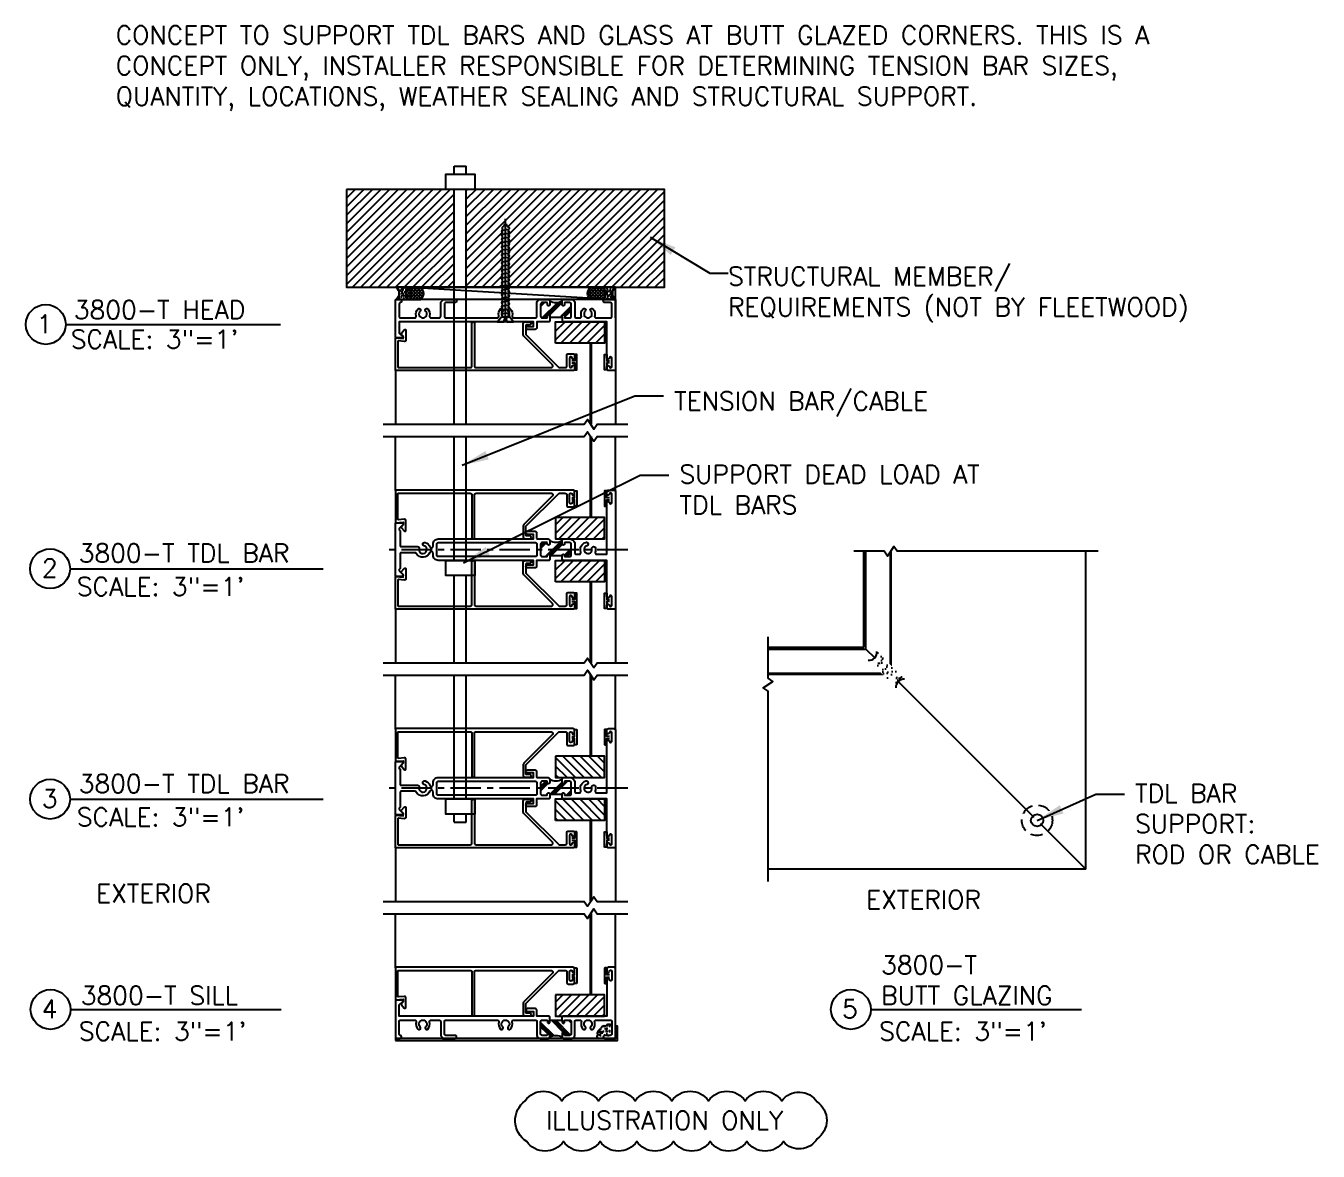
# Model space of a CAD drawing. Header units: inches. Extents: x 982 to 1341, y -372 to 75.
# Drawn here: x 1156.8 to 1183.23, y -158.44 to -135.44 of the extents above; entities that cross this region are included whole.
import ezdxf

# ---------------------------------------------------------------- set-up
doc = ezdxf.new("R2010")
doc.units = ezdxf.units.IN
doc.header["$MEASUREMENT"] = 0
doc.linetypes.add('CENTER', pattern=[2, 1.25, -0.25, 0.25, -0.25])
doc.linetypes.add('HIDDEN', pattern=[0.375, 0.25, -0.125])
for name, color, linetype in [('0 @ 4', 7, 'Continuous'), ('3800-FRAME', 1, 'Continuous'), ('BREAK', 6, 'Continuous'), ('BULB-VINYL SEAL', 200, 'Continuous'), ('CENTERLINE', 2, 'CENTER'), ('DTLBUBBLE', 6, 'Continuous'), ('FASTENER', 5, 'Continuous'), ('FRAME', 1, 'Continuous'), ('GLASS', 7, 'Continuous'), ('SEALANT', 1, 'Continuous'), ('SETTING BLOCK', 4, 'Continuous'), ('SHIM', 1, 'Continuous'), ('SILL PAN', 7, 'Continuous'), ('SILL-PAN', 7, 'Continuous'), ('TEXT', 7, 'Continuous')]:
    doc.layers.add(name, color=color, linetype=linetype)
doc.styles.get("Standard").update_dxf_attribs({"font": 'romans.shx'})
doc.dimstyles.new('1X1', dxfattribs={"dimtxt": 0.09, "dimasz": 0.0625, "dimexe": 0.09375, "dimexo": 0.09375, "dimgap": 0.032, "dimtad": 1, "dimdec": 4, "dimzin": 11, "dimdsep": 46, "dimlunit": 5, "dimtxsty": 'Standard', "dimblk1": 'ARCHTICK', "dimblk2": 'ARCHTICK', "dimsah": 1, "dimcen": 0.09, "dimdle": 0.09375, "dimadec": 0, "dimazin": 0, "dimtfac": 1, "dimtdec": 4, "dimtofl": 0, "dimtmove": 0, "dimatfit": 3, "dimldrblk": 'ARROW', "dimfxl": 0, "dimfrac": 2, "dimtolj": 1, "dimtzin": 0, "dimarcsym": 0})
pattern_1 = [(45, (-0.0875, -1.2185), (-0.088388, 0.088388), [])]

# ---------------------------------------------------------------- blocks, each defined once
blk = doc.blocks.new('3806 MULLION')
h = blk.add_hatch()
h.set_pattern_fill('PLAST', color=256, angle=45, style=0)
h.paths.add_polyline_path([(-0.906, 0.113, 0.414214), (-0.937, 0.144), (-1.033, 0.144, 0.414214), (-1.043, 0.134), (-1.043, 0.118, -0.414214), (-1.068, 0.094, -0.414214), (-1.093, 0.118), (-1.093, 0.188, -0.275826), (-1.344, 0.188), (-1.344, 0.118, -0.414214), (-1.369, 0.094, -0.414214), (-1.394, 0.118), (-1.394, 0.134, 0.414214), (-1.404, 0.144), (-1.5, 0.144, 0.414214), (-1.531, 0.113), (-1.531, -0.113, 0.414214), (-1.5, -0.143), (-1.404, -0.143, 0.414214), (-1.394, -0.133), (-1.394, -0.118, -0.414214), (-1.369, -0.094, -0.414214), (-1.344, -0.118), (-1.093, -0.118, -0.414214), (-1.068, -0.094, -0.414214), (-1.043, -0.118), (-1.043, -0.133, 0.414214), (-1.033, -0.143), (-0.937, -0.143, 0.414214), (-0.906, -0.113)])
blk.add_line((-1.344, -0.118), (-1.093, -0.118))
for points in [[(-1.093, -0.133), (-1.093, -0.118, -0.414214), (-1.068, -0.094, -0.414214), (-1.043, -0.118), (-1.043, -0.133, 0.414214), (-1.033, -0.143), (-0.937, -0.143, 0.414214), (-0.906, -0.113), (-0.906, 0.113, 0.414214), (-0.937, 0.144), (-1.033, 0.144, 0.414214), (-1.043, 0.134), (-1.043, 0.118, -0.414214), (-1.068, 0.094, -0.414214), (-1.093, 0.118), (-1.093, 0.188, -0.414214), (-1.062, 0.219), (-0.937, 0.219, -0.414214), (-0.831, 0.113), (-0.831, -0.062, 0.414214), (-0.8, -0.094), (-0.738, -0.094, 0.517938), (-0.709, -0.052, -0.42659), (-0.608, 0.149, -0.510157), (-0.56, 0.113), (-0.56, 0.112, -0.323599), (-0.586, 0.077, 2.284894), (-0.483, 0.018, -0.323599), (-0.466, 0.058), (-0.465, 0.058, -0.510157), (-0.41, 0.035, -0.142368), (-0.415, -0.052, 0.517938), (-0.386, -0.094), (-0.175, -0.094), (-0.175, 0.91), (-0.175, 0.961, -0.414214), (-0.15, 0.986, -0.399638), (-0.125, 0.962, 0.399638), (-0.1, 0.939), (-0.1, 0.939, 0.414214), (-0.075, 0.964), (-0.075, 1.134, 0.414214), (-0.1, 1.159), (-0.1, 1.159, 0.399638), (-0.125, 1.135, -0.399638), (-0.15, 1.111), (-0.15, 1.111, -0.414214), (-0.175, 1.136), (-0.175, 1.188, -0.414214), (-0.144, 1.219), (-0.031, 1.219, -0.414214), (0, 1.188), (0, 0), (0, -1.188, -0.414214), (-0.031, -1.219), (-0.144, -1.219, -0.414214), (-0.175, -1.188), (-0.175, -1.136, -0.414214), (-0.15, -1.111), (-0.15, -1.111, -0.399638), (-0.125, -1.135, 0.399638), (-0.1, -1.159), (-0.1, -1.159, 0.414214), (-0.075, -1.133), (-0.075, -0.964, 0.414214), (-0.1, -0.938), (-0.1, -0.938, 0.399638), (-0.125, -0.962, -0.399638), (-0.15, -0.986, -0.414214), (-0.175, -0.961), (-0.175, -0.909), (-0.175, -0.219), (-1.078, -0.219), (-1.093, -0.203)], [(-1.344, -0.133), (-1.344, -0.203), (-1.359, -0.219), (-1.612, -0.219), (-1.612, -0.344, -0.414214), (-1.643, -0.374), (-1.799, -0.374, -0.414214), (-1.83, -0.344, -0.414214), (-1.799, -0.312), (-1.674, -0.312), (-1.674, -0.219), (-3.625, -0.219, -0.414214), (-3.731, -0.113), (-3.731, -0.068, 0.414214), (-3.762, -0.037), (-3.764, -0.037, 0.308174), (-3.793, -0.057, -0.627979), (-4.073, -0.078, 0.267949), (-4.1, -0.062), (-4.39, -0.062, 0.414214), (-4.4, -0.072), (-4.4, -0.37, -0.237131), (-4.413, -0.395, 0.457629), (-4.416, -0.441), (-4.346, -0.511, -0.668179), (-4.36, -0.546), (-4.49, -0.546, -0.414214), (-4.5, -0.535), (-4.5, 0), (-4.5, 0.536, -0.414214), (-4.49, 0.546), (-4.36, 0.546, -0.668179), (-4.346, 0.511), (-4.416, 0.441, 0.457629), (-4.413, 0.395, -0.237131), (-4.4, 0.37), (-4.4, 0.073, 0.414214), (-4.39, 0.063), (-4.045, 0.063, -0.500407), (-4.016, 0.023, 2.386509), (-3.914, 0.077, -0.326072), (-3.94, 0.113, -0.502305), (-3.892, 0.149, -0.227368), (-3.793, 0.057, 0.308174), (-3.764, 0.038), (-3.762, 0.038, 0.414214), (-3.731, 0.069), (-3.731, 0.113, -0.414214), (-3.625, 0.219), (-1.674, 0.219), (-1.674, 0.313), (-1.799, 0.313, -0.414214), (-1.83, 0.344, -0.414214), (-1.799, 0.375), (-1.643, 0.375, -0.414214), (-1.612, 0.344), (-1.612, 0.228, 0.414214), (-1.602, 0.219), (-1.375, 0.219, -0.414214), (-1.344, 0.188), (-1.344, 0.118, -0.414214), (-1.369, 0.094, -0.414214), (-1.394, 0.118), (-1.394, 0.134, 0.414214), (-1.404, 0.144), (-1.5, 0.144, 0.414214), (-1.531, 0.113), (-1.531, -0.113, 0.414214), (-1.5, -0.143), (-1.404, -0.143, 0.414214), (-1.394, -0.133), (-1.394, -0.118, -0.414214), (-1.369, -0.094, -0.414214), (-1.344, -0.118)], [(-3.625, -0.143, -0.414214), (-3.656, -0.113), (-3.656, 0.113, -0.414214), (-3.625, 0.144), (-1.637, 0.144, -0.414214), (-1.606, 0.113), (-1.606, -0.113, -0.414214), (-1.637, -0.143)]]:
    blk.add_lwpolyline(points, format="xyb", close=True)
blk.add_arc((-1.219, 0.398), 0.245, 239.1595, 300.8405)
blk = doc.blocks.new('*U45')
at = {"layer": 'FRAME', "xscale": -1, "rotation": 180}
blk.add_blockref('3806 MULLION', (0, 0), dxfattribs=at)
blk = doc.blocks.new('3804 916 GLASS STOP')
blk.add_lwpolyline([(0.91, 0, -0.414214), (0.882, 0.028, -0.414214), (0.91, 0.056), (0.982, 0.056, 0.414214), (0.992, 0.066), (0.992, 0.257), (0.328, 0.921, 0.198912), (0.306, 0.93), (0.187, 0.93, 0.414214), (0.156, 0.899), (0.156, 0.682, -0.414214), (0.125, 0.651), (0.031, 0.651, -0.414214), (0, 0.682), (0, 0.735, -0.414214), (0.025, 0.76, -0.399638), (0.05, 0.737, 0.400364), (0.075, 0.713, 0.414214), (0.1, 0.738), (0.1, 0.908, 0.414214), (0.075, 0.933), (0.075, 0.933, 0.399638), (0.05, 0.909, -0.399638), (0.025, 0.885, -0.414214), (0, 0.91), (0, 0.964, -0.414214), (0.031, 0.995), (3.652, 0.995, -0.414214), (3.662, 0.985), (3.662, 0.337, -0.440011), (3.651, 0.327), (3.502, 0.34), (3.502, 0.287), (3.536, 0.253, -0.395486), (3.537, 0.226), (3.481, 0.162, -0.691708), (3.446, 0.175), (3.446, 0.367, -0.440011), (3.48, 0.398), (3.601, 0.388, 0.440011), (3.612, 0.398), (3.612, 0.92, 0.414214), (3.602, 0.93), (2.131, 0.93, 0.414214), (2.1, 0.899), (2.1, 0.028, -0.414214), (2.072, 0), (2.072, 0, -0.414214), (2.044, 0.028), (2.044, 0.899, 0.414214), (2.013, 0.93), (0.473, 0.93, 0.668179), (0.451, 0.877), (1.039, 0.289, -0.198912), (1.048, 0.267), (1.048, 0.031, -0.414214), (1.017, 0)], format="xyb", close=True)
blk = doc.blocks.new('*U53')
at = {"layer": 'SETTING BLOCK'}
h = blk.add_hatch(dxfattribs=at)
h.set_pattern_fill('ANSI31', color=256, style=0)
h.set_pattern_definition(pattern_1)
h.paths.add_polyline_path([(-1.225, 0.656), (-1.225, 0.219), (-0.225, 0.219), (-0.225, 0.656)])
h = blk.add_hatch(dxfattribs=at)
h.set_pattern_fill('ANSI31', color=256, style=0)
h.set_pattern_definition(pattern_1)
h.paths.add_polyline_path([(-1.225, -0.656), (-1.225, -0.219), (-0.225, -0.219), (-0.225, -0.656)])
at = {"layer": '3800-FRAME'}
for points in [[(-4.5, 1.209), (-4.5, 2.314)], [(0, 1.188), (0, 2.314)], [(-4.5, -1.209), (-4.5, -2.314)], [(0, -1.188), (0, -2.314)]]:
    blk.add_lwpolyline(points, dxfattribs=at)
at = {"layer": 'BREAK'}
for points in [[(-4.75, 2.314), (-0.637, 2.314), (-0.572, 2.412), (-0.441, 2.216), (-0.376, 2.314), (0.25, 2.314)], [(-4.75, -2.314), (-0.637, -2.314), (-0.572, -2.412), (-0.441, -2.216), (-0.376, -2.314), (0.25, -2.314)]]:
    blk.add_lwpolyline(points, dxfattribs=at)
at = {"layer": 'BULB-VINYL SEAL', "linetype": 'Continuous'}
for points in [[(-0.893, 1.061), (-0.838, 1.061), (-0.838, 1.194, -0.414214), (-0.828, 1.204), (-0.798, 1.204, -0.414214), (-0.788, 1.194), (-0.788, 0.899, -0.414214), (-0.798, 0.889), (-0.828, 0.889, -0.414214), (-0.838, 0.899), (-0.838, 1.018), (-0.893, 1.018)], [(-0.12, 1.061), (-0.175, 1.061), (-0.175, 1.194, 0.414214), (-0.185, 1.204), (-0.215, 1.204, 0.414214), (-0.225, 1.194), (-0.225, 0.899, 0.414214), (-0.215, 0.889), (-0.185, 0.889, 0.414214), (-0.175, 0.899), (-0.175, 1.018), (-0.12, 1.018)], [(-0.893, -1.061), (-0.838, -1.061), (-0.838, -1.194, 0.414214), (-0.828, -1.204), (-0.798, -1.204, 0.414214), (-0.788, -1.194), (-0.788, -0.899, 0.414214), (-0.798, -0.889), (-0.828, -0.889, 0.414214), (-0.838, -0.899), (-0.838, -1.018), (-0.893, -1.018)], [(-0.12, -1.061), (-0.175, -1.061), (-0.175, -1.194, -0.414214), (-0.185, -1.204), (-0.215, -1.204, -0.414214), (-0.225, -1.194), (-0.225, -0.899, -0.414214), (-0.215, -0.889), (-0.185, -0.889, -0.414214), (-0.175, -0.899), (-0.175, -1.018), (-0.12, -1.018)]]:
    blk.add_lwpolyline(points, format="xyb", dxfattribs=at)
at = {"layer": 'GLASS'}
for points in [[(-0.225, 2.314, 0, 0, 0), (-0.225, 0.656, 0, 0, 0), (-0.506, 0.656, 0.06, 0.06, 0), (-0.506, 2.314, 0.06, 0.06, 0), (-0.506, 0.656, 0, 0, 0), (-0.788, 0.656, 0, 0, 0), (-0.788, 2.314, 0, 0, 0)], [(-0.225, -2.314, 0, 0, 0), (-0.225, -0.656, 0, 0, 0), (-0.506, -0.656, 0.06, 0.06, 0), (-0.506, -2.314, 0.06, 0.06, 0), (-0.506, -0.656, 0, 0, 0), (-0.788, -0.656, 0, 0, 0), (-0.788, -2.314, 0, 0, 0)]]:
    blk.add_lwpolyline(points, format="xyseb", dxfattribs=at)
at = {"layer": 'SETTING BLOCK'}
for points in [[(-1.225, 0.656), (-1.225, 0.219), (-0.225, 0.219), (-0.225, 0.656)], [(-1.225, -0.656), (-1.225, -0.219), (-0.225, -0.219), (-0.225, -0.656)]]:
    blk.add_lwpolyline(points, close=True, dxfattribs=at)
blk.add_blockref('*U45', (0, 0))
at = {"layer": 'FRAME', "xscale": -1}
blk.add_blockref('3804 916 GLASS STOP', (-0.838, 0.224), dxfattribs=at)
at = {"layer": 'FRAME', "rotation": 180}
blk.add_blockref('3804 916 GLASS STOP', (-0.838, -0.224), dxfattribs=at)
blk = doc.blocks.new('3805_BLOCK_FRAME')
h = blk.add_hatch()
h.set_pattern_fill('PLAST', angle=45, style=0)
h.paths.add_polyline_path([(-0.819, 1.361, 0.414214), (-0.85, 1.392), (-0.946, 1.392, 0.414214), (-0.956, 1.382), (-0.956, 1.351, -0.414214), (-0.98, 1.326, -0.414214), (-1.005, 1.351), (-1.005, 1.423, -0.235384), (-1.256, 1.423), (-1.256, 1.351, -0.414214), (-1.282, 1.326, -0.414214), (-1.306, 1.351), (-1.306, 1.382, 0.414214), (-1.316, 1.392), (-1.413, 1.392, 0.414214), (-1.444, 1.361), (-1.444, 1.111, 0.414214), (-1.413, 1.08), (-1.316, 1.08, 0.414214), (-1.306, 1.09), (-1.306, 1.121, -0.414214), (-1.282, 1.146, -0.414214), (-1.256, 1.121), (-1.256, 1.09), (-1.005, 1.09), (-1.005, 1.121, -0.414214), (-0.98, 1.146, -0.414214), (-0.956, 1.121), (-0.956, 1.09, 0.414214), (-0.946, 1.08), (-0.85, 1.08, 0.414214), (-0.819, 1.111)])
at = {"color": 7}
blk.add_line((-1.005, 1.09), (-1.256, 1.09), dxfattribs=at)
blk.add_line((-1.005, 1.09), (-1.005, 1.015))
blk.add_lwpolyline([(-3.452, 1.454), (-3.193, 1.454, -0.414214), (-3.162, 1.423, -0.414214), (-3.193, 1.392), (-3.381, 1.392, 0.414214), (-3.412, 1.361), (-3.412, 1.111, 0.414214), (-3.381, 1.08), (-2.329, 1.08, 0.5024), (-2.299, 1.12, -0.280293), (-2.262, 1.264, -0.498955), (-2.213, 1.256, -0.334263), (-2.219, 1.219, 2.470836), (-2.106, 1.219, -0.334263), (-2.112, 1.256, -0.498955), (-2.063, 1.264, -0.280293), (-2.026, 1.12, 0.5024), (-1.996, 1.08), (-1.549, 1.08, 0.414214), (-1.518, 1.111), (-1.518, 1.392, -0.414214), (-1.456, 1.454), (-1.287, 1.454, -0.414214), (-1.256, 1.423), (-1.256, 1.351, -0.414214), (-1.282, 1.326, -0.414214), (-1.306, 1.351), (-1.306, 1.382, 0.414214), (-1.316, 1.392), (-1.413, 1.392, 0.414214), (-1.444, 1.361), (-1.444, 1.111, 0.414214), (-1.413, 1.08), (-1.316, 1.08, 0.414214), (-1.306, 1.09), (-1.306, 1.121, -0.414214), (-1.282, 1.146, -0.414214), (-1.256, 1.121), (-1.256, 1.09), (-1.256, 1.015), (-1.271, 1), (-1.524, 1), (-1.524, 0.875, -0.414214), (-1.556, 0.844), (-1.711, 0.844, -0.414214), (-1.742, 0.875, -0.414214), (-1.711, 0.906), (-1.586, 0.906), (-1.586, 1), (-4.338, 1), (-4.338, 0.776, 0.198912), (-4.335, 0.769), (-4.255, 0.69, -0.668179), (-4.263, 0.673), (-4.403, 0.673, -0.414214), (-4.412, 0.683), (-4.412, 1.444, -0.414214), (-4.403, 1.454), (-4.319, 1.454, -0.414214), (-4.287, 1.423, -0.358249), (-4.312, 1.393, 0.358249), (-4.338, 1.362), (-4.338, 1.111, 0.414214), (-4.306, 1.08), (-4.017, 1.08, 0.5024), (-3.987, 1.12, -0.280293), (-3.95, 1.264, -0.498955), (-3.901, 1.256), (-3.901, 1.256, -0.334263), (-3.907, 1.219, 2.470836), (-3.794, 1.219, -0.334263), (-3.8, 1.256), (-3.8, 1.256, -0.498955), (-3.751, 1.264, -0.280293), (-3.714, 1.12, 0.5024), (-3.684, 1.08), (-3.518, 1.08, 0.414214), (-3.487, 1.111), (-3.487, 1.399), (-3.452, 1.434)], format="xyb", close=True)
blk.add_lwpolyline([(-1.005, 1.09), (-1.005, 1.121, -0.414214), (-0.98, 1.146, -0.414214), (-0.956, 1.121), (-0.956, 1.09, 0.414214), (-0.946, 1.08), (-0.85, 1.08, 0.414214), (-0.819, 1.111), (-0.819, 1.361, 0.414214), (-0.85, 1.392), (-0.946, 1.392, 0.414214), (-0.956, 1.382), (-0.956, 1.351, -0.414214), (-0.98, 1.326), (-0.98, 1.326, -0.414214), (-1.005, 1.351), (-1.005, 1.423, -0.414214), (-0.975, 1.454), (-0.806, 1.454, -0.414214), (-0.744, 1.392), (-0.744, 1.111, 0.414214), (-0.712, 1.08), (-0.641, 1.08, 0.5024), (-0.611, 1.12, -0.280293), (-0.574, 1.264, -0.498955), (-0.525, 1.256), (-0.525, 1.256, -0.334263), (-0.531, 1.219, 2.470836), (-0.418, 1.219, -0.334263), (-0.424, 1.256, -0.498955), (-0.375, 1.264, -0.280293), (-0.338, 1.12, 0.5024), (-0.308, 1.08), (-0.018, 1.08, 0.414214), (0.013, 1.111), (0.013, 1.361, 0.414214), (-0.018, 1.392), (-0.131, 1.392, -0.414214), (-0.162, 1.423, -0.414214), (-0.131, 1.454), (0.088, 1.454), (0.088, 0.031, -0.414214), (0.056, 0), (-0.056, 0, -0.414214), (-0.087, 0.031), (-0.087, 0.083, -0.414214), (-0.062, 0.107), (-0.062, 0.107, -0.399638), (-0.038, 0.084, 0.399638), (-0.013, 0.06), (-0.013, 0.06, 0.414214), (0.013, 0.085), (0.013, 0.255, 0.414214), (-0.013, 0.28), (-0.013, 0.28, 0.399638), (-0.038, 0.256, -0.399638), (-0.062, 0.232, -0.414214), (-0.087, 0.257), (-0.087, 0.309), (-0.087, 1), (-0.99, 1), (-1.005, 1.015)], format="xyb")
blk.add_arc((-1.131, 1.675), 0.281, 243.5092, 296.4908, dxfattribs=at)
blk = doc.blocks.new('*U47')
blk.add_blockref('3805_BLOCK_FRAME', (0, 0))
blk = doc.blocks.new('Flat_HD_#8x2p00')
for p, q in [((-0.027, 0.043), (-0.166, 0.043)), ((-0.166, 0.043), (-0.082, -0.057)), ((-0.027, 0.043), (-0.027, -0.002)), ((0, 0.06), (0, -2.063)), ((0.166, 0.043), (0.027, 0.043)), ((0.027, 0.043), (0.027, -0.002)), ((0.166, 0.043), (0.082, -0.057)), ((0.082, -0.057), (-0.082, -0.057)), ((0.027, -0.002), (-0.027, -0.002)), ((0.061, -1.831), (-0.061, -1.849))]:
    blk.add_line(p, q)
at = {"linetype": 'Continuous'}
for p, q in [((-0.044, -0.057), (-0.065, -0.06)), ((0.065, -0.122), (-0.065, -0.141)), ((0.065, -0.204), (-0.065, -0.222)), ((-0.061, -0.057), (-0.061, -0.059)), ((-0.061, -0.08), (-0.061, -0.141)), ((-0.061, -0.162), (-0.061, -0.222)), ((-0.061, -0.243), (-0.061, -0.303)), ((0.061, -0.057), (0.061, -0.102)), ((0.061, -0.123), (0.061, -0.183)), ((0.061, -0.204), (0.061, -0.264)), ((0.065, -0.285), (-0.065, -0.304)), ((0.065, -0.366), (-0.065, -0.385)), ((0.065, -0.448), (-0.065, -0.466)), ((-0.061, -0.324), (-0.061, -0.385)), ((-0.061, -0.406), (-0.061, -0.466)), ((-0.061, -0.487), (-0.061, -0.547)), ((0.061, -0.286), (0.061, -0.346)), ((0.061, -0.367), (0.061, -0.427)), ((0.061, -0.448), (0.061, -0.508)), ((0.065, -0.529), (-0.065, -0.548)), ((0.065, -0.61), (-0.065, -0.629)), ((0.065, -0.692), (-0.065, -0.71)), ((0.065, -0.773), (-0.065, -0.792)), ((-0.061, -0.569), (-0.061, -0.629)), ((-0.061, -0.65), (-0.061, -0.71)), ((-0.061, -0.731), (-0.061, -0.791)), ((0.061, -0.53), (0.061, -0.59)), ((0.061, -0.611), (0.061, -0.671)), ((0.061, -0.692), (0.061, -0.752)), ((0.061, -0.774), (0.061, -0.834)), ((0.065, -0.854), (-0.065, -0.873)), ((0.065, -0.936), (-0.065, -0.954)), ((0.065, -1.017), (-0.065, -1.036)), ((-0.061, -0.813), (-0.061, -0.873)), ((-0.061, -0.894), (-0.061, -0.954)), ((-0.061, -0.975), (-0.061, -1.036)), ((-0.061, -1.057), (-0.061, -1.117)), ((0.061, -0.855), (0.061, -0.915)), ((0.061, -0.936), (0.061, -0.996)), ((0.061, -1.018), (0.061, -1.078)), ((0.065, -1.098), (-0.065, -1.117)), ((0.065, -1.18), (-0.065, -1.199)), ((0.065, -1.261), (-0.065, -1.28)), ((-0.061, -1.138), (-0.061, -1.198)), ((-0.061, -1.219), (-0.061, -1.28)), ((-0.061, -1.301), (-0.061, -1.361)), ((0.061, -1.099), (0.061, -1.159)), ((0.061, -1.18), (0.061, -1.24)), ((0.061, -1.262), (0.061, -1.322)), ((0.065, -1.342), (-0.065, -1.361)), ((0.065, -1.424), (-0.065, -1.443)), ((0.065, -1.505), (-0.065, -1.524)), ((-0.061, -1.382), (-0.061, -1.442)), ((-0.061, -1.463), (-0.061, -1.524)), ((-0.061, -1.545), (-0.061, -1.605)), ((0.061, -1.343), (0.061, -1.403)), ((0.061, -1.424), (0.061, -1.484)), ((0.061, -1.506), (0.061, -1.566)), ((0.065, -1.587), (-0.065, -1.605)), ((0.065, -1.668), (-0.065, -1.687)), ((0.065, -1.749), (-0.065, -1.768)), ((-0.061, -1.626), (-0.061, -1.686)), ((-0.061, -1.707), (-0.061, -1.768)), ((-0.061, -1.789), (-0.061, -1.849)), ((0.061, -1.587), (0.061, -1.647)), ((0.061, -1.669), (0.061, -1.728)), ((0.061, -1.75), (0.061, -1.81)), ((0.061, -1.831), (0.061, -1.889)), ((-0.006, -1.957), (0.006, -1.957))]:
    blk.add_line(p, q, dxfattribs=at)
for centre, radius, start, end in [((-0.061, -0.08), 0.0211, 90, 270), ((-0.061, -0.08), 0.0211, 90, 270), ((-0.061, -0.162), 0.0211, 90, 270), ((-0.061, -0.162), 0.0211, 90, 270), ((-0.061, -0.243), 0.0211, 90, 270), ((0.061, -0.102), 0.0211, 270, 90), ((0.061, -0.183), 0.0211, 270, 90), ((0.061, -0.264), 0.0211, 270, 90), ((-0.061, -0.324), 0.0211, 90, 270), ((-0.061, -0.324), 0.0211, 90, 270), ((-0.061, -0.406), 0.0211, 90, 270), ((-0.061, -0.487), 0.0211, 90, 270), ((0.061, -0.346), 0.0211, 270, 90), ((0.061, -0.427), 0.0211, 270, 90), ((0.061, -0.508), 0.0211, 270, 90), ((-0.061, -0.569), 0.0211, 90, 270), ((-0.061, -0.569), 0.0211, 90, 270), ((-0.061, -0.65), 0.0211, 90, 270), ((-0.061, -0.65), 0.0211, 90, 270), ((-0.061, -0.731), 0.0211, 90, 270), ((-0.061, -0.813), 0.0211, 90, 270), ((-0.061, -0.813), 0.0211, 90, 270), ((0.061, -0.59), 0.0211, 270, 90), ((0.061, -0.671), 0.0211, 270, 90), ((0.061, -0.752), 0.0211, 270, 90), ((-0.061, -0.894), 0.0211, 90, 270), ((-0.061, -0.975), 0.0211, 90, 270), ((-0.061, -0.975), 0.0211, 90, 270), ((-0.061, -1.057), 0.0211, 90, 270), ((0.061, -0.834), 0.0211, 270, 90), ((0.061, -0.915), 0.0211, 270, 90), ((0.061, -0.996), 0.0211, 270, 90), ((0.061, -1.078), 0.0211, 270, 90), ((-0.061, -1.138), 0.0211, 90, 270), ((-0.061, -1.138), 0.0211, 90, 270), ((-0.061, -1.219), 0.0211, 90, 270), ((-0.061, -1.301), 0.0211, 90, 270), ((-0.061, -1.301), 0.0211, 90, 270), ((0.061, -1.159), 0.0211, 270, 90), ((0.061, -1.24), 0.0211, 270, 90), ((0.061, -1.322), 0.0211, 270, 90), ((-0.061, -1.382), 0.0211, 90, 270), ((-0.061, -1.463), 0.0211, 90, 270), ((-0.061, -1.463), 0.0211, 90, 270), ((-0.061, -1.545), 0.0211, 90, 270), ((0.061, -1.403), 0.0211, 270, 90), ((0.061, -1.484), 0.0211, 270, 90), ((0.061, -1.566), 0.0211, 270, 90), ((-0.061, -1.626), 0.0211, 90, 270), ((-0.061, -1.626), 0.0211, 90, 270), ((-0.061, -1.707), 0.0211, 90, 270), ((-0.061, -1.789), 0.0211, 90, 270), ((-0.061, -1.789), 0.0211, 90, 270), ((-0.061, -1.87), 0.0211, 90, 276.2091), ((0.061, -1.647), 0.0211, 270, 90), ((0.061, -1.728), 0.0211, 270, 90), ((0.061, -1.81), 0.0211, 270, 90), ((-0.137, -1.996), 0.131, 20.7051, 53.331), ((-0.006, -1.948), 0.00861, 191.7651, 270), ((0.006, -1.948), 0.00861, 270, 348.2349), ((0.137, -1.996), 0.131, 125.4362, 159.2949)]:
    blk.add_arc(centre, radius, start, end, dxfattribs=at)
blk = doc.blocks.new('_ARCHTICK')
at = {"color": 0, "linetype": 'ByBlock', "const_width": 0.15}
blk.add_lwpolyline([(-0.5, -0.5), (0.5, 0.5)], dxfattribs=at)
blk = doc.blocks.new('ARROW')
at = {"color": 0, "linetype": 'ByBlock'}
blk.add_solid([(-2.2, -0.37), (-2.2, 0.37), (0, 0)], dxfattribs=at)
at = {"layer": 'DEFPOINTS', "color": 0, "linetype": 'ByBlock'}
blk.add_point((0, 0), dxfattribs=at)

msp = doc.modelspace()

# ---------------------------------------------------------------- hatches: boundary and pattern name
h = msp.add_hatch()
h.set_pattern_fill('ANSI31', color=256)
h.paths.add_polyline_path([(1169.8579, -138.78116), (1165.80787, -138.78116), (1165.80787, -140.78116), (1166.52855, -140.78116, -0.51528839), (1166.54334, -140.75016), (1166.54699, -140.74963), (1166.54699, -140.71067, -0.9164522), (1166.54334, -140.66881), (1166.54699, -140.66828), (1166.54699, -140.62933, -0.9164522), (1166.54334, -140.58747), (1166.54699, -140.58694), (1166.54699, -140.54798, -0.9164522), (1166.54334, -140.50612), (1166.54699, -140.50559), (1166.54699, -140.46664, -0.9164522), (1166.54334, -140.42478), (1166.54699, -140.42425), (1166.54699, -140.38529, -0.9164522), (1166.54334, -140.34343), (1166.54699, -140.3429), (1166.54699, -140.30395, -0.9164522), (1166.54334, -140.26209), (1166.54699, -140.26156), (1166.54699, -140.2226, -0.9164522), (1166.54334, -140.18074), (1166.54699, -140.18021), (1166.54699, -140.14126, -0.9164522), (1166.54334, -140.0994), (1166.54699, -140.09887), (1166.54699, -140.05991, -0.9164522), (1166.54334, -140.01805), (1166.54699, -140.01752), (1166.54699, -139.97857, -0.9164522), (1166.54334, -139.93671), (1166.54699, -139.93618), (1166.54699, -139.89722, -0.9164522), (1166.54334, -139.85536), (1166.54699, -139.85483), (1166.54699, -139.81587, -0.9164522), (1166.54334, -139.77402), (1166.54699, -139.77349), (1166.54699, -139.73453, -0.9164522), (1166.54334, -139.69267), (1166.54699, -139.69214), (1166.54699, -139.65318, -0.93014333), (1166.54395, -139.61123), (1166.54699, -139.61078), (1166.54699, -139.55253, 0.14882082), (1166.59363, -139.49205, -0.35527225), (1166.60205, -139.4852), (1166.61981, -139.4852, 0.15746945), (1166.66653, -139.55087, -0.91334071), (1166.67483, -139.59205), (1166.66881, -139.59293), (1166.66881, -139.63209, -0.9164522), (1166.67247, -139.67395), (1166.66881, -139.67448), (1166.66881, -139.71344, -0.9164522), (1166.67247, -139.7553), (1166.66881, -139.75583), (1166.66881, -139.79479, -0.9164522), (1166.67247, -139.83664), (1166.66881, -139.83717), (1166.66881, -139.87613, -0.9164522), (1166.67247, -139.91799), (1166.66881, -139.91852), (1166.66881, -139.95748, -0.9164522), (1166.67247, -139.99934), (1166.66881, -139.99987), (1166.66881, -140.03882, -0.9164522), (1166.67247, -140.08068), (1166.66881, -140.08121), (1166.66881, -140.12017, -0.9164522), (1166.67247, -140.16203), (1166.66881, -140.16256), (1166.66881, -140.20151, -0.9164522), (1166.67247, -140.24337), (1166.66881, -140.2439), (1166.66881, -140.28286, -0.9164522), (1166.67247, -140.32472), (1166.66881, -140.32525), (1166.66881, -140.3642, -0.9164522), (1166.67247, -140.40606), (1166.66881, -140.40659), (1166.66881, -140.44555, -0.9164522), (1166.67247, -140.48741), (1166.66881, -140.48794), (1166.66881, -140.52689, -0.9164522), (1166.67247, -140.56875), (1166.66881, -140.56928), (1166.66881, -140.60824, -0.9164522), (1166.67247, -140.6501), (1166.66881, -140.65063), (1166.66881, -140.68958, -0.9164522), (1166.67247, -140.73144), (1166.66881, -140.73197), (1166.66881, -140.77093, -0.26337821), (1166.6869, -140.78116), (1169.8579, -140.78116)])
h.paths.add_polyline_path([(1165.55787, -138.78116), (1165.38599, -138.78116), (1163.3579, -138.78116), (1163.3579, -140.78116), (1165.55787, -140.78116)])
at = {"layer": 'SEALANT'}
h = msp.add_hatch(dxfattribs=at)
h.set_pattern_fill('AR-SAND', color=256, scale=0.05, style=0)
h.set_pattern_definition([(37.5, (1168.770404, -154.682425), (-0.0031497, 0.096341), [0, -0.076, 0, -0.085, 0, -0.08125]), (7.5, (1168.7704, -154.68243), (0.088489, 0.141107), [0, -0.041, 0, -0.0685, 0, -0.02625]), (327.5, (1168.7089, -154.682425), (0.155707, 0.000283), [0, -0.025, 0, -0.09, 0, -0.1175]), (317.5, (1168.7089, -154.68243), (0.150306, 0.043884), [0, -0.0125, 0, -0.059, 0, -0.0675])])
h.paths.add_polyline_path([(1168.55086, -155.95241, 0.52056705), (1168.49493, -156.0642, 0.50829704), (1168.48972, -156.13643), (1168.6389, -156.13643, -0.41421356), (1168.6079, -156.10543, -0.41421356), (1168.6389, -156.07443), (1168.7519, -156.07443, 0.41421356), (1168.7829, -156.04343), (1168.7829, -155.87511, 0.52056705), (1168.6587, -155.88921, 0.52056705)])
at = {"layer": 'SETTING BLOCK'}
h = msp.add_hatch(dxfattribs=at)
h.set_pattern_fill('ANSI31', color=256, style=0)
h.set_pattern_definition([(45, (1168.7704, -142.48516), (-0.088388, 0.088388), [])])
h.paths.add_polyline_path([(1167.6325, -141.92266), (1167.6325, -141.48516), (1168.6325, -141.48516), (1168.6325, -141.92266)])
h = msp.add_hatch(dxfattribs=at)
h.set_pattern_fill('ANSI31', color=256, style=0)
h.set_pattern_definition([(45, (1168.7704, -148.56661), (-0.0883883, 0.0883883), [])])
h.paths.add_polyline_path([(1167.6325, -145.48875), (1167.6325, -145.92625), (1168.6325, -145.92625), (1168.6325, -145.48875)])
h = msp.add_hatch(dxfattribs=at)
h.set_pattern_fill('ANSI31', color=256, style=0)
h.set_pattern_definition([(45, (1168.7704, -147.36325), (-0.088388, 0.088388), [])])
h.paths.add_polyline_path([(1167.6325, -146.80075), (1167.6325, -146.36325), (1168.6325, -146.36325), (1168.6325, -146.80075)])
h = msp.add_hatch(dxfattribs=at)
h.set_pattern_fill('ANSI31', color=256, style=0)
h.set_pattern_definition([(45, (1168.7704, -158.32278), (-0.0883883, 0.0883883), [])])
h.paths.add_polyline_path([(1167.6325, -155.24493), (1167.6325, -155.68243), (1168.6325, -155.68243), (1168.6325, -155.24493)])
at = {"layer": 'SHIM'}
h = msp.add_hatch(dxfattribs=at)
h.set_pattern_fill('AR-SAND', color=256, scale=0.03, angle=90, style=0)
h.set_pattern_definition([(127.5, (1164.367904, -141.031164), (-0.057805, -0.00189), [0, -0.0456, 0, -0.051, 0, -0.04875]), (97.5, (1164.367904, -141.03116), (-0.084664, 0.053093), [0, -0.0246, 0, -0.0411, 0, -0.01575]), (57.5, (1164.367904, -141.068064), (-0.00017, 0.093424), [0, -0.015, 0, -0.054, 0, -0.0705]), (47.5, (1164.367904, -141.06806), (-0.02633, 0.090184), [0, -0.0075, 0, -0.0354, 0, -0.0405])])
edge = h.paths.add_edge_path()
edge.add_arc((1164.72885, -140.90616), 0.15701, 127.237124, 232.762876, ccw=False)
edge.add_line((1164.63384, -140.78116), (1164.3679, -140.78116))
edge.add_arc((1164.2729, -140.90616), 0.15701, -52.762876, 52.762876, ccw=False)
edge.add_line((1164.3679, -141.03116), (1164.63384, -141.03116))
h = msp.add_hatch(dxfattribs=at)
h.set_pattern_fill('ANSI37', color=256, scale=0.375, angle=180, style=0)
h.set_pattern_definition([(225, (1164.367904, -141.031164), (0.0331456, -0.0331456), []), (315, (1164.367904, -141.031164), (0.0331456, 0.0331456), [])])
edge = h.paths.add_edge_path()
edge.add_line((1164.63384, -141.03116), (1164.87579, -141.03116))
edge.add_arc((1164.78078, -140.90616), 0.15701, 307.237124, 412.762876)
edge.add_line((1164.87579, -140.78116), (1164.63384, -140.78116))
edge.add_arc((1164.72885, -140.90616), 0.15701, 127.237124, 232.762876)
h = msp.add_hatch(dxfattribs=at)
h.set_pattern_fill('ANSI37', color=256, scale=0.375, angle=180, style=0)
h.set_pattern_definition([(225, (1164.590517, -141.031164), (0.03314563, -0.03314563), []), (315, (1164.590517, -141.031164), (0.03314563, 0.03314563), [])])
edge = h.paths.add_edge_path()
edge.add_line((1168.59197, -141.03116), (1168.35002, -141.03116))
edge.add_arc((1168.44502, -140.90616), 0.15701, 127.237124, 232.762876, ccw=False)
edge.add_line((1168.35002, -140.78116), (1168.59197, -140.78116))
edge.add_arc((1168.49696, -140.90616), 0.15701, -52.762876, 52.762876, ccw=False)
h = msp.add_hatch(dxfattribs=at)
h.set_pattern_fill('AR-SAND', color=256, scale=0.03, angle=90, style=0)
h.set_pattern_definition([(127.5, (1164.590517, -141.031164), (-0.0578047, -0.0018898), [0, -0.0456, 0, -0.051, 0, -0.04875]), (97.5, (1164.59052, -141.03116), (-0.0846644, 0.0530933), [0, -0.0246, 0, -0.0411, 0, -0.01575]), (57.5, (1164.590517, -141.068064), (-0.0001698, 0.09342426), [0, -0.015, 0, -0.054, 0, -0.0705]), (47.5, (1164.59052, -141.06806), (-0.0263303, 0.0901838), [0, -0.0075, 0, -0.0354, 0, -0.0405])])
edge = h.paths.add_edge_path()
edge.add_arc((1168.49696, -140.90616), 0.15701, 307.237124, 412.762876)
edge.add_line((1168.59197, -140.78116), (1168.8579, -140.78116))
edge.add_arc((1168.95291, -140.90616), 0.15701, 127.237124, 232.762876)
edge.add_line((1168.8579, -141.03116), (1168.59197, -141.03116))
h = msp.add_hatch(dxfattribs=at)
h.set_pattern_fill('AR-SAND', color=256, scale=0.1, angle=90, style=0)
h.set_pattern_definition([(127.5, (0, 0), (-0.192682377, -0.006299336), [0, -0.152, 0, -0.17, 0, -0.1625]), (97.5, (0, 0), (-0.282214607, 0.17697767), [0, -0.082, 0, -0.137, 0, -0.0525]), (57.5, (-8e-18, -0.123), (-0.000565905, 0.311414186), [0, -0.05, 0, -0.18, 0, -0.235]), (47.5, (-8e-18, -0.123), (-0.087767556, 0.30061266), [0, -0.025, 0, -0.118, 0, -0.135])])
h.paths.add_polyline_path([(1174.48496, -148.50811), (1174.20371, -148.22686, -0.47888463), (1174.02693, -148.40363), (1174.30818, -148.68488), (1174.58943, -148.96613, -0.41522176), (1174.76621, -148.78936)])

# ---------------------------------------------------------------- linework, layer by layer
for p, q in [((1165.55787, -138.30529), (1165.80787, -138.30529)), ((1165.55787, -138.46866), (1165.55787, -138.30529)), ((1165.80787, -138.46866), (1165.80787, -138.30529)), ((1165.55787, -143.58071), (1165.55787, -138.78116)), ((1165.80787, -143.58071), (1165.80787, -138.78116)), ((1168.8579, -141.40616), (1168.8579, -140.78116)), ((1165.55787, -146.36325), (1165.55787, -143.83071)), ((1165.80787, -146.36325), (1165.80787, -143.83071)), ((1165.55787, -148.45879), (1165.55787, -146.67575)), ((1165.80787, -148.45879), (1165.80787, -146.67575)), ((1165.55787, -151.24134), (1165.55787, -148.70879)), ((1165.80787, -151.24134), (1165.80787, -148.70879)), ((1165.55787, -151.71311), (1165.55787, -151.55384)), ((1165.80787, -151.71311), (1165.80787, -151.55384)), ((1165.55787, -151.71311), (1165.80787, -151.71311))]:
    msp.add_line(p, q)
for points in [[(1165.97974, -138.78116), (1165.38599, -138.78116), (1165.38599, -138.46866), (1165.97974, -138.46866)], [(1165.97974, -146.67575), (1165.38599, -146.67575), (1165.38599, -146.36325), (1165.97974, -146.36325)], [(1165.97974, -151.55384), (1165.38599, -151.55384), (1165.38599, -151.24134), (1165.97974, -151.24134)]]:
    msp.add_lwpolyline(points, close=True)
msp.add_lwpolyline([(1163.3579, -138.78116), (1163.3579, -140.78116), (1169.8579, -140.78116), (1169.8579, -138.78116), (1163.3579, -138.78116)])
msp.add_lwpolyline([(1167.00897, -157.41052, -0.52056705), (1167.75897, -157.41052, -0.52056705), (1168.50897, -157.41052, -0.52056705), (1169.25897, -157.41052, -0.52056705), (1170.00897, -157.41052, -0.52056705), (1170.75897, -157.41052, -0.52056705), (1171.50897, -157.41052, -0.52056705), (1172.25897, -157.41052, -0.52056705), (1172.98298, -157.4365, -0.52056705), (1172.98298, -158.1865, -0.52056705), (1172.29276, -158.24627, -0.52056705), (1171.54276, -158.24627, -0.52056705), (1170.79276, -158.24627, -0.52056705), (1170.04276, -158.24627, -0.52056705), (1169.29276, -158.24627, -0.52056705), (1168.54276, -158.24627, -0.52056705), (1167.79276, -158.24627, -0.52056705), (1167.04276, -158.24627, -0.52056705)], format="xyb", close=True)
at = {"linetype": 'HIDDEN'}
msp.add_circle((1177.47846, -151.67838), 0.3125, dxfattribs=at)
msp.add_circle((1177.47846, -151.67838), 0.125)
for centre, radius, start, end in [((1174.0442, -148.24412), 0.16044, 263.821912, 6.178088), ((1174.7659, -148.96583), 0.17647, 89.901424, 180.098576)]:
    msp.add_arc(centre, radius, start, end)
at = {"layer": '3800-FRAME'}
for p, q in [((1173.97846, -148.17838), (1173.97846, -146.17838)), ((1178.47846, -152.67838), (1178.47846, -146.17838)), ((1171.97846, -148.17838), (1173.97846, -148.17838)), ((1173.97846, -148.17838), (1174.15765, -148.35757)), ((1174.64112, -148.84104), (1177.41217, -151.61209)), ((1177.54475, -151.74467), (1178.47846, -152.67838)), ((1178.47846, -152.67838), (1171.97846, -152.67838))]:
    msp.add_line(p, q, dxfattribs=at)
for points in [[(1164.3579, -142.47516), (1164.3579, -143.58071)], [(1168.8579, -142.45416), (1168.8579, -143.58071)], [(1164.3579, -144.93625), (1164.3579, -143.83071)], [(1168.8579, -144.95725), (1168.8579, -143.83071)], [(1164.3579, -147.35325), (1164.3579, -148.45879)], [(1168.8579, -147.33225), (1168.8579, -148.45879)], [(1164.3579, -154.69243), (1164.3579, -153.58688)], [(1168.8579, -154.71343), (1168.8579, -153.58688)]]:
    msp.add_lwpolyline(points, dxfattribs=at)
at = {"layer": 'BREAK'}
for points in [[(1164.1079, -143.58071), (1168.22089, -143.58071), (1168.28615, -143.48244), (1168.41666, -143.67897), (1168.48192, -143.58071), (1169.1079, -143.58071)], [(1164.1079, -143.83071), (1168.22089, -143.83071), (1168.28615, -143.73244), (1168.41666, -143.92897), (1168.48192, -143.83071), (1169.1079, -143.83071)], [(1178.72846, -146.17838), (1174.61547, -146.17838), (1174.55021, -146.08012), (1174.4197, -146.27665), (1174.35445, -146.17838), (1173.72846, -146.17838)], [(1171.97846, -152.92838), (1171.97846, -149.0343), (1171.88019, -148.96904), (1172.07672, -148.83853), (1171.97846, -148.77327), (1171.97846, -147.92838)], [(1164.1079, -148.45879), (1168.22089, -148.45879), (1168.28615, -148.36053), (1168.41666, -148.55706), (1168.48192, -148.45879), (1169.1079, -148.45879)], [(1164.1079, -153.58688), (1168.22089, -153.58688), (1168.28615, -153.68515), (1168.41666, -153.48862), (1168.48192, -153.58688), (1169.1079, -153.58688)]]:
    msp.add_lwpolyline(points, dxfattribs=at)
at = {"layer": 'BULB-VINYL SEAL', "linetype": 'Continuous'}
for points in [[(1167.96441, -142.32763), (1168.0199, -142.32763), (1168.0199, -142.46114, 0.41421356), (1168.0299, -142.47114), (1168.06015, -142.47114, 0.41421356), (1168.07015, -142.46114), (1168.07015, -142.16518, 0.41421356), (1168.06015, -142.15518), (1168.0299, -142.15518, 0.41421356), (1168.0199, -142.16518), (1168.0199, -142.28477), (1167.96441, -142.28477)], [(1168.73839, -142.32763), (1168.6829, -142.32763), (1168.6829, -142.46114, -0.41421356), (1168.6729, -142.47114), (1168.64265, -142.47114, -0.41421356), (1168.63265, -142.46114), (1168.63265, -142.16518, -0.41421356), (1168.64265, -142.15518), (1168.6729, -142.15518, -0.41421356), (1168.6829, -142.16518), (1168.6829, -142.28477), (1168.73839, -142.28477)], [(1167.96441, -145.08378), (1168.0199, -145.08378), (1168.0199, -144.95027, -0.41421356), (1168.0299, -144.94027), (1168.06015, -144.94027, -0.41421356), (1168.07015, -144.95027), (1168.07015, -145.24623, -0.41421356), (1168.06015, -145.25623), (1168.0299, -145.25623, -0.41421356), (1168.0199, -145.24623), (1168.0199, -145.12665), (1167.96441, -145.12665)], [(1168.73839, -145.08378), (1168.6829, -145.08378), (1168.6829, -144.95027, 0.41421356), (1168.6729, -144.94027), (1168.64265, -144.94027, 0.41421356), (1168.63265, -144.95027), (1168.63265, -145.24623, 0.41421356), (1168.64265, -145.25623), (1168.6729, -145.25623, 0.41421356), (1168.6829, -145.24623), (1168.6829, -145.12665), (1168.73839, -145.12665)], [(1167.96441, -147.20572), (1168.0199, -147.20572), (1168.0199, -147.33923, 0.41421356), (1168.0299, -147.34923), (1168.06015, -147.34923, 0.41421356), (1168.07015, -147.33923), (1168.07015, -147.04327, 0.41421356), (1168.06015, -147.03327), (1168.0299, -147.03327, 0.41421356), (1168.0199, -147.04327), (1168.0199, -147.16286), (1167.96441, -147.16286)], [(1168.73839, -147.20572), (1168.6829, -147.20572), (1168.6829, -147.33923, -0.41421356), (1168.6729, -147.34923), (1168.64265, -147.34923, -0.41421356), (1168.63265, -147.33923), (1168.63265, -147.04327, -0.41421356), (1168.64265, -147.03327), (1168.6729, -147.03327, -0.41421356), (1168.6829, -147.04327), (1168.6829, -147.16286), (1168.73839, -147.16286)], [(1167.96441, -154.83996), (1168.0199, -154.83996), (1168.0199, -154.70645, -0.41421356), (1168.0299, -154.69645), (1168.06015, -154.69645, -0.41421356), (1168.07015, -154.70645), (1168.07015, -155.00241, -0.41421356), (1168.06015, -155.01241), (1168.0299, -155.01241, -0.41421356), (1168.0199, -155.00241), (1168.0199, -154.88282), (1167.96441, -154.88282)], [(1168.73839, -154.83996), (1168.6829, -154.83996), (1168.6829, -154.70645, 0.41421356), (1168.6729, -154.69645), (1168.64265, -154.69645, 0.41421356), (1168.63265, -154.70645), (1168.63265, -155.00241, 0.41421356), (1168.64265, -155.01241), (1168.6729, -155.01241, 0.41421356), (1168.6829, -155.00241), (1168.6829, -154.88282), (1168.73839, -154.88282)]]:
    msp.add_lwpolyline(points, format="xyb", dxfattribs=at)
at = {"layer": 'CENTERLINE', "ltscale": 0.5}
for p, q in [((1169.1079, -146.14475), (1164.1079, -146.14475)), ((1169.1079, -151.02284), (1164.1079, -151.02284))]:
    msp.add_line(p, q, dxfattribs=at)
at = {"layer": 'DTLBUBBLE'}
for p, q in [((1157.61565, -141.54081), (1162.0069, -141.54081)), ((1157.70414, -146.53382), (1162.87912, -146.53382)), ((1157.70414, -151.245), (1162.87912, -151.245)), ((1157.71373, -155.5446), (1162.02322, -155.5446)), ((1174.07866, -155.5446), (1178.38815, -155.5446))]:
    msp.add_line(p, q, dxfattribs=at)
for centre in [(1157.20835, -141.54081), (1157.29684, -146.53382), (1157.29684, -151.245), (1157.30643, -155.5446), (1173.67136, -155.5446)]:
    msp.add_circle(centre, 0.4073, dxfattribs=at)
at = {"layer": 'GLASS'}
for points in [[(1168.63265, -143.58071, 0, 0, 0), (1168.63265, -141.92266, 0, 0, 0), (1168.3514, -141.92266, 0.06, 0.06, 0), (1168.3514, -143.58071, 0.06, 0.06, 0), (1168.3514, -141.92266, 0, 0, 0), (1168.07015, -141.92266, 0, 0, 0), (1168.07015, -143.58071, 0, 0, 0)], [(1168.63265, -143.83071, 0, 0, 0), (1168.63265, -145.48875, 0, 0, 0), (1168.3514, -145.48875, 0.06, 0.06, 0), (1168.3514, -143.83071, 0.06, 0.06, 0), (1168.3514, -145.48875, 0, 0, 0), (1168.07015, -145.48875, 0, 0, 0), (1168.07015, -143.83071, 0, 0, 0)], [(1174.20371, -146.17838, 0, 0, 0), (1174.20371, -148.22686, 0, 0, 0), (1174.48496, -148.50811, 0.06, 0.06, 0), (1174.48496, -146.17838, 0.06, 0.06, 0), (1174.48496, -148.50811, 0, 0, 0), (1174.76621, -148.78936, 0, 0, 0), (1174.76621, -146.17838, 0, 0, 0)], [(1168.63265, -148.45879, 0, 0, 0), (1168.63265, -146.80075, 0, 0, 0), (1168.3514, -146.80075, 0.06, 0.06, 0), (1168.3514, -148.45879, 0.06, 0.06, 0), (1168.3514, -146.80075, 0, 0, 0), (1168.07015, -146.80075, 0, 0, 0), (1168.07015, -148.45879, 0, 0, 0)], [(1171.97846, -148.40363, 0, 0, 0), (1174.02693, -148.40363, 0, 0, 0), (1174.30818, -148.68488, 0.06, 0.06, 0), (1171.97846, -148.68488, 0.06, 0.06, 0), (1174.30818, -148.68488, 0, 0, 0), (1174.58943, -148.96613, 0, 0, 0), (1171.97846, -148.96613, 0, 0, 0)], [(1168.63265, -153.58688, 0, 0, 0), (1168.63265, -155.24493, 0, 0, 0), (1168.3514, -155.24493, 0.06, 0.06, 0), (1168.3514, -153.58688, 0.06, 0.06, 0), (1168.3514, -155.24493, 0, 0, 0), (1168.07015, -155.24493, 0, 0, 0), (1168.07015, -153.58688, 0, 0, 0)]]:
    msp.add_lwpolyline(points, format="xyseb", dxfattribs=at)
at = {"layer": 'SEALANT'}
msp.add_lwpolyline([(1168.7829, -155.87511, 0.52056705), (1168.6587, -155.88921, 0.52056705), (1168.55086, -155.95241, 0.52056705), (1168.49493, -156.0642, 0.50829704), (1168.48972, -156.13643, 0.50829704)], format="xyb", dxfattribs=at)
at = {"layer": 'SETTING BLOCK'}
for points in [[(1167.6325, -141.92266), (1167.6325, -141.48516), (1168.6325, -141.48516), (1168.6325, -141.92266)], [(1167.6325, -145.48875), (1167.6325, -145.92625), (1168.6325, -145.92625), (1168.6325, -145.48875)], [(1167.6325, -146.80075), (1167.6325, -146.36325), (1168.6325, -146.36325), (1168.6325, -146.80075)], [(1167.6325, -155.24493), (1167.6325, -155.68243), (1168.6325, -155.68243), (1168.6325, -155.24493)]]:
    msp.add_lwpolyline(points, close=True, dxfattribs=at)
at = {"layer": 'SHIM'}
for points in [[(1164.63384, -141.03116, -0.49600057), (1164.63384, -140.78116), (1164.3679, -140.78116, -0.49600057), (1164.3679, -141.03116)], [(1164.63384, -141.03116), (1164.87579, -141.03116, 0.49600057), (1164.87579, -140.78116), (1164.63384, -140.78116, 0.49600057)], [(1168.59197, -141.03116), (1168.35002, -141.03116, -0.49600057), (1168.35002, -140.78116), (1168.59197, -140.78116, -0.49600057)], [(1168.59197, -141.03116, 0.49600057), (1168.59197, -140.78116), (1168.8579, -140.78116, 0.49600057), (1168.8579, -141.03116)]]:
    msp.add_lwpolyline(points, format="xyb", close=True, dxfattribs=at)
msp.add_lwpolyline([(1168.8579, -141.03116), (1168.8579, -140.78116), (1164.6799, -140.78116), (1168.8579, -141.03116), (1164.6799, -141.03116), (1164.6799, -140.78116)], dxfattribs=at)
at = {"layer": 'SILL PAN'}
for p, q in [((1173.93846, -148.13838), (1173.93846, -146.17838)), ((1171.97846, -148.13838), (1173.93846, -148.13838))]:
    msp.add_line(p, q, dxfattribs=at)
at = {"layer": 'SILL-PAN'}
msp.add_lwpolyline([(1164.3579, -156.17643), (1168.8979, -156.17643), (1168.8979, -155.88643), (1168.8579, -155.88643), (1168.8579, -156.13643), (1164.3579, -156.13643)], close=True, dxfattribs=at)

# ---------------------------------------------------------------- block references
at = {"extrusion": (0, 0, -1), "zscale": -1, "rotation": 180}
msp.add_blockref('*U45', (-1168.8579, -146.14475), dxfattribs=at)
at = {"xscale": -1, "rotation": 180}
msp.add_blockref('*U53', (1168.8579, -151.02284), dxfattribs=at)
at = {"layer": '3800-FRAME'}
msp.add_blockref('*U47', (1168.7704, -142.48516), dxfattribs=at)
at = {"layer": '3800-FRAME', "xscale": -1, "rotation": 180}
msp.add_blockref('*U47', (1168.7704, -154.68243), dxfattribs=at)
at = {"layer": 'FASTENER', "rotation": 180}
msp.add_blockref('Flat_HD_#8x2p00', (1166.6079, -141.44189), dxfattribs=at)
at = {"layer": 'FRAME', "rotation": 180}
for p in [(1168.0199, -141.49016), (1168.0199, -146.36825)]:
    msp.add_blockref('3804 916 GLASS STOP', p, dxfattribs=at)
at = {"layer": 'FRAME', "xscale": -1}
for p in [(1168.0199, -145.92125), (1168.0199, -155.67743)]:
    msp.add_blockref('3804 916 GLASS STOP', p, dxfattribs=at)

# ---------------------------------------------------------------- texts
at = {"layer": 'TEXT'}
for s, p in [('1', (1157.01648, -141.71662)), ('SCALE: 3"=1\'', (1157.71912, -142.02891)), ('2', (1157.13078, -146.70963)), ('SCALE: 3"=1\'', (1157.84292, -147.08633)), ('3', (1157.13078, -151.4208)), ('SCALE: 3"=1\'', (1157.84292, -151.7975)), ('EXTERIOR', (1158.23684, -153.36124)), ('EXTERIOR', (1173.98314, -153.48515)), ('4', (1157.12602, -155.72041)), ('5', (1173.49095, -155.72041)), ('SCALE: 3"=1\'', (1157.88571, -156.17822)), ('SCALE: 3"=1\'', (1174.25063, -156.17822))]:
    msp.add_text(s, height=0.375, dxfattribs=at).set_placement(p)
at = {"layer": 'TEXT', "char_height": 0.375, "attachment_point": 7}
for s, insert, width in [('CONCEPT TO SUPPORT TDL BARS AND GLASS AT BUTT GLAZED CORNERS. THIS IS A CONCEPT ONLY, INSTALLER RESPONSIBLE FOR DETERMINING TENSION BAR SIZES, QUANTITY, LOCATIONS, WEATHER SEALING AND STRUCTURAL SUPPORT.', (1158.63783, -137.1753), 24.0474037), ('STRUCTURAL MEMBER/\\PREQUIREMENTS (NOT BY FLEETWOOD)', (1171.15888, -141.49312), 48.8620799), ('3800-T HEAD', (1157.78298, -141.42865), 48.8620799), ('TENSION BAR/CABLE', (1170.05665, -143.41973), 48.8620799), ('SUPPORT DEAD LOAD AT \\PTDL BARS', (1170.16604, -145.41629), 48.8620799), ('\\pt2.625;3800-T TDL BAR', (1157.88296, -146.40306), 48.8620799), ('3800-T TDL BAR', (1157.88296, -151.11423), 48.8620799), ('TDL BAR \\PSUPPORT:\\PROD OR CABLE', (1179.4813, -152.56159), 48.8620799), ('3800-T\\PBUTT GLAZING', (1174.29067, -155.44656), 7.3936781), ('3800-T SILL', (1157.92574, -155.44656), 48.8620799), ('ILLUSTRATION ONLY', (1167.43491, -158.00035), 48.8620799)]:
    msp.add_mtext(s, dxfattribs=dict(at, insert=insert, width=width))

# ---------------------------------------------------------------- leaders
at = {"layer": '0 @ 4'}
for points, override in [([(1169.56483, -139.75907), (1170.78388, -140.4892), (1171.15888, -140.4892)], {"dimscale": 4, "dimtad": 0}), ([(1165.72384, -144.4188), (1169.2524, -143.00073), (1169.83853, -143.00073)], {"dimscale": 4, "dimgap": 0.032, "dimtad": 0}), ([(1165.75124, -146.41463), (1169.36179, -144.62478), (1169.94792, -144.62478)], {"dimscale": 4, "dimgap": 0.032, "dimtad": 0}), ([(1177.47846, -151.67838), (1178.67706, -151.14515), (1179.26319, -151.14515)], {"dimscale": 4, "dimgap": 0.032, "dimtad": 0})]:
    msp.add_leader(points, dimstyle='1X1', override=override, dxfattribs=at)

doc.saveas('drawing.dxf')
